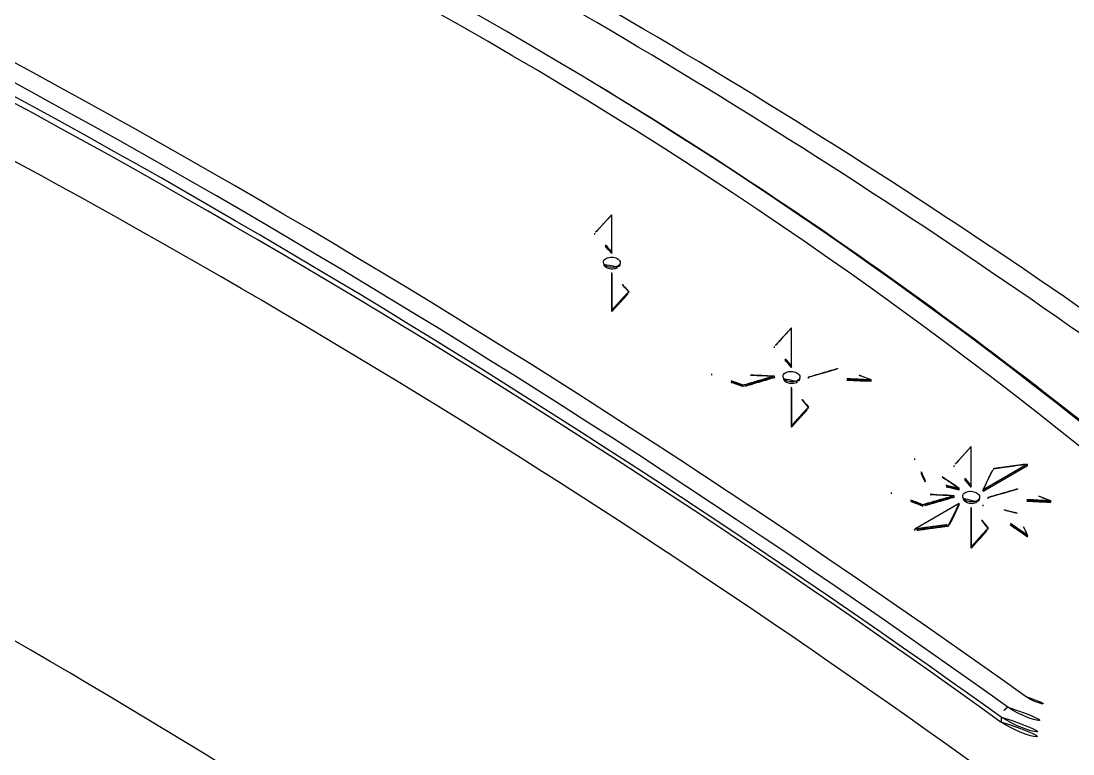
# Model space of a CAD drawing. Extents: x 16296660632 to 16296680496, y -37409619871 to -37409616057.
# Drawn here: x 16296679618.4 to 16296679680.5, y -37409616437 to -37409616393.8 of the extents above; entities that cross this region are included whole.
import ezdxf

# ---------------------------------------------------------------- set-up
doc = ezdxf.new("R2010")
doc.units = 0
doc.header["$LTSCALE"] = 10
doc.header["$MEASUREMENT"] = 0
for name, color, linetype in [('BACK_CASE_DADA_2', 7, 'CONTINUOUS'), ('BACK_LED_PCB_CAS', 7, 'CONTINUOUS'), ('BACK_TOP_COVER', 7, 'CONTINUOUS'), ('MIDDLE_CASE_DADA', 7, 'CONTINUOUS'), ('자바로고WINDOW', 7, 'CONTINUOUS')]:
    doc.layers.add(name, color=color, linetype=linetype)

msp = doc.modelspace()

# ---------------------------------------------------------------- linework, layer by layer
at = {"layer": 'BACK_CASE_DADA_2', "color": 7, "linetype": 'Continuous', "ltscale": 25.4}
for centre, radius, start, end in [((16296679441.85642, -37409616752.48392), 415.8589485660946, 51.49019509872002, 59.84906624688844), ((16296679450.66776, -37409616742.97656), 404.2609008153916, 51.40518333826257, 60.02033391403889)]:
    msp.add_arc(centre, radius, start, end, dxfattribs=at)
at = {"layer": 'BACK_LED_PCB_CAS', "color": 7, "linetype": 'Continuous', "ltscale": 25.4}
msp.add_line((16296679676.23793, -37409616434.83556), (16296679676.23793, -37409616435.13942), dxfattribs=at)
for centre, radius, start, end in [((16296679507.96894, -37409616635.20591), 278.1009097055482, 48.75181629226543, 71.2482885281815), ((16296679507.18433, -37409616635.32571), 277.5363254147194, 48.76662002022774, 71.23329009324789), ((16296679508.33134, -37409616635.38943), 278.0786370570008, 48.82336836508194, 58.96980344975735), ((16296679679.23701, -37409616431.25758), 2.834782922123068, 236.0079867379855, 296.0197198532207), ((16296679679.4129, -37409616430.13836), 4.963195695422011, 235.9407590587554, 295.9561835488815), ((16296679679.37425, -37409616430.02183), 5.745305570025328, 236.9142286524745, 296.0216746786963)]:
    msp.add_arc(centre, radius, start, end, dxfattribs=at)
for centre, major_axis, ratio, start_param, end_param in [((16296679630.9831, -37409616860.00449), (-279.5679774572109, 484.2259411262214), 0.5773502691896509, 5.379472028469974, 5.616102259096563), ((16296679629.92244, -37409616860.61687), (-279.5679774572169, 484.2259411244391), 0.5773502691896473, 5.379365634445278, 5.616208653117386), ((16296679629.56889, -37409616860.82099), (-279.3179774571979, 483.7929284253075), 0.5773502691896711, 5.379365634448485, 5.616208653120092), ((16296679676.59149, -37409616434.63143), (0.2907399558640603, 0.4067803806282979), 0.5050957166264575, 0.837994727213292, 2.40879105400815)]:
    msp.add_ellipse(centre, major_axis=major_axis, ratio=ratio, start_param=start_param, end_param=end_param, dxfattribs=at)
at = {"layer": 'BACK_TOP_COVER', "color": 7, "linetype": 'Continuous', "ltscale": 25.4}
for p, q in [((16296679653.25705, -37409616407.40015), (16296679653.25695, -37409616405.1914)), ((16296679652.257, -37409616406.35699), (16296679652.257, -37409616406.2753)), ((16296679653.25705, -37409616407.48186), (16296679653.25705, -37409616407.40015)), ((16296679653.25721, -37409616410.82243), (16296679653.25711, -37409616408.59825)), ((16296679653.25711, -37409616408.67996), (16296679653.25721, -37409616410.90416)), ((16296679654.25716, -37409616409.81494), (16296679654.25716, -37409616409.73322)), ((16296679653.25721, -37409616410.90416), (16296679653.25721, -37409616410.82243)), ((16296679663.86389, -37409616414.13322), (16296679663.86378, -37409616411.86697)), ((16296679662.86383, -37409616413.04587), (16296679662.86383, -37409616412.96407)), ((16296679659.16391, -37409616414.66239), (16296679659.16391, -37409616414.5806)), ((16296679663.86389, -37409616414.21504), (16296679663.86389, -37409616414.13322)), ((16296679661.01394, -37409616415.33902), (16296679661.01394, -37409616415.25721)), ((16296679662.86391, -37409616414.7924), (16296679662.86391, -37409616414.71059)), ((16296679664.86391, -37409616414.86687), (16296679664.86391, -37409616414.78505)), ((16296679668.56391, -37409616415.01239), (16296679668.56391, -37409616414.93053)), ((16296679663.86404, -37409616417.64417), (16296679663.86394, -37409616415.36242)), ((16296679663.86394, -37409616415.44424), (16296679663.86404, -37409616417.72602)), ((16296679664.86399, -37409616416.62357), (16296679664.86399, -37409616416.54173)), ((16296679663.86404, -37409616417.72602), (16296679663.86404, -37409616417.64417)), ((16296679674.47072, -37409616421.19684), (16296679674.47062, -37409616418.8728)), ((16296679671.14725, -37409616419.65479), (16296679671.14725, -37409616419.57286)), ((16296679673.47067, -37409616420.06513), (16296679673.47067, -37409616419.98318)), ((16296679677.79406, -37409616419.90786), (16296679675.17783, -37409616421.41843)), ((16296679675.17783, -37409616421.50042), (16296679677.79406, -37409616419.98985)), ((16296679677.79406, -37409616419.98985), (16296679677.79406, -37409616419.90786)), ((16296679671.74835, -37409616420.94633), (16296679671.74835, -37409616420.86438)), ((16296679673.76362, -37409616421.4264), (16296679673.76362, -37409616421.34442)), ((16296679674.47072, -37409616421.27882), (16296679674.47072, -37409616421.19684)), ((16296679675.17783, -37409616421.50042), (16296679675.17783, -37409616421.41843)), ((16296679669.77075, -37409616421.66838), (16296679669.77075, -37409616421.58643)), ((16296679673.47075, -37409616421.85619), (16296679673.47075, -37409616421.77421)), ((16296679675.47075, -37409616421.96191), (16296679675.47075, -37409616421.87991)), ((16296679679.17075, -37409616422.16531), (16296679679.17075, -37409616422.08328)), ((16296679673.76366, -37409616422.23495), (16296679671.14743, -37409616423.74552)), ((16296679671.62077, -37409616422.38952), (16296679671.62077, -37409616422.30754)), ((16296679673.76366, -37409616422.31694), (16296679673.76366, -37409616422.23495)), ((16296679674.47087, -37409616424.79691), (16296679674.47077, -37409616422.45728)), ((16296679674.47077, -37409616422.53928), (16296679674.47087, -37409616424.87895)), ((16296679675.17787, -37409616422.39245), (16296679675.17787, -37409616422.31044)), ((16296679671.14743, -37409616423.82751), (16296679671.14743, -37409616423.74552)), ((16296679673.16267, -37409616423.55599), (16296679673.16267, -37409616423.47398)), ((16296679675.47082, -37409616423.76319), (16296679675.47082, -37409616423.68117)), ((16296679677.79424, -37409616424.19524), (16296679677.79424, -37409616424.11318)), ((16296679674.47087, -37409616424.87895), (16296679674.47087, -37409616424.79691))]:
    msp.add_line(p, q, dxfattribs=at)
for centre, radius, start, end in [((16296679507.18433, -37409616635.32571), 277.5363254147183, 48.76662002022774, 71.23329009324789), ((16296679679.23701, -37409616431.25758), 2.834782922123023, 236.0079867379855, 296.0197198532207)]:
    msp.add_arc(centre, radius, start, end, dxfattribs=at)
for centre, major_axis, ratio, start_param, end_param in [((16296679630.9831, -37409616860.00449), (-279.5679774572128, 484.2259411262647), 0.5773502691896492, 5.379472028470019, 5.616102259096596), ((16296679643.18679, -37409616852.9681), (-179.9400122402317, 539.8106222152209), 0.3913858575302702, 5.541416241574347, 5.545021964076847), ((16296679643.1865, -37409616852.98161), (-179.90828439911, 539.7279771995974), 0.3913853197697989, 5.54142004109123, 5.545026354636883), ((16296679642.48469, -37409616853.38543), (-179.940384179618, 539.823151303489), 0.3913854933175871, 5.535288322529368, 5.538894827047605), ((16296679646.35211, -37409616851.08522), (-179.9062325948596, 539.6557901322036), 0.3913870206296461, 5.514504691529391, 5.518115941540136), ((16296679646.3504, -37409616851.12916), (-179.9396098580315, 539.7976425893387), 0.3913862947490985, 5.514550260018643, 5.518160680521438), ((16296679612.94913, -37409616870.43157), (790.914714348081, 0.02015981132399249), 0.577344668501388, 1.507629450502889, 1.512316244963527), ((16296679632.46869, -37409616859.0945), (-442.0981984250121, 370.0260216120174), 0.7051705119754205, 5.175209847988931, 5.178822116136574), ((16296679629.16682, -37409616861.04294), (-442.1039413723601, 370.0727390402186), 0.7051916046427097, 5.183568968807966, 5.187179124092687), ((16296679629.16527, -37409616861.06531), (-442.0277136863742, 370.030368733964), 0.7052019490368087, 5.183588168038092, 5.187198880828566), ((16296679612.95134, -37409616870.41112), (790.7554689468687, 0.01824490509445509), 0.5773318108109916, 1.500396499389723, 1.50508642560748), ((16296679612.951, -37409616870.41402), (790.8994298815044, 0.01854440782175112), 0.5773336368231204, 1.500408681777136, 1.50509775049985), ((16296679645.64978, -37409616851.50824), (-179.9389328567916, 539.7707201113968), 0.391386570514856, 5.508383825227889, 5.511995785402818), ((16296679656.10434, -37409616845.48694), (-117.7936203269071, 575.5504666182135), 0.2402956086808888, 5.491477957764806, 5.49479860475742), ((16296679656.10486, -37409616845.4728), (-117.8142001620705, 575.6385901473625), 0.2402955653894522, 5.491484062763454, 5.494804166938497), ((16296679638.40716, -37409616855.72012), (-279.629387278193, 484.3080540583167), 0.5773662590495238, 5.408248516858419, 5.414889344311658), ((16296679649.51616, -37409616849.26054), (-179.9386918450336, 539.7538128360679), 0.3913858922852557, 5.487614534278312, 5.491232418548771), ((16296679649.51329, -37409616849.31079), (-179.9076262153994, 539.709348680312), 0.3913862800556444, 5.487638386418907, 5.49125671072732), ((16296679619.29432, -37409616866.76631), (-589.8568610696615, 215.4238600507163), 0.7051945483543266, 4.87491310527827, 4.878234499299048), ((16296679619.29484, -37409616866.76196), (-589.9598733570862, 215.4599968336069), 0.7051912881232638, 4.874926791329352, 4.87824760305014), ((16296679626.00226, -37409616862.88362), (-442.0267246515114, 370.0216670437808), 0.7051983418380418, 5.156672397269933, 5.160290324953904), ((16296679625.99953, -37409616862.91051), (-442.1094482567103, 370.1159574007953), 0.7052118479837852, 5.156723758370712, 5.160340923839849), ((16296679602.34551, -37409616876.52866), (790.8912797750862, 0.01728329203909044), 0.5773278310308643, 1.480731568906693, 1.485427889925267), ((16296679602.34375, -37409616876.54015), (790.901347662009, 0.01880259133034476), 0.5773350103142139, 1.473490656544483, 1.478190031822729), ((16296679602.3477, -37409616876.51625), (790.738952151886, 0.01539899531080289), 0.5773201096620961, 1.473478105475307, 1.47817845238719), ((16296679629.30545, -37409616860.93488), (-442.0995698875407, 370.0415983845154), 0.7051755186143882, 5.148312596996387, 5.151932812012246), ((16296679618.52925, -37409616867.21148), (-589.9646002442324, 215.4642659667256), 0.7051974879542217, 4.868016622753666, 4.871339506978645), ((16296679648.81524, -37409616849.6554), (-179.938525650657, 539.7430802192906), 0.3913854968748922, 5.48144691423755, 5.485066884047844), ((16296679638.40739, -37409616855.71726), (-279.6294470097537, 484.3050268924338), 0.5773659211443888, 5.398006929492244, 5.404654006448648), ((16296679638.40755, -37409616855.71552), (-279.5794835738493, 484.2165693729487), 0.5773656959515516, 5.397987035564321, 5.404635325921216), ((16296679659.69449, -37409616843.47755), (-117.8168606238653, 575.7216003663599), 0.2402961723812951, 5.477977590101882, 5.481301507498778)]:
    msp.add_ellipse(centre, major_axis=major_axis, ratio=ratio, start_param=start_param, end_param=end_param, dxfattribs=at)
for points in [[(16296679653.25695, -37409616405.1914), (16296679652.75697, -37409616405.73322), (16296679652.257, -37409616406.2753)], [(16296679653.25721, -37409616410.90416), (16296679653.75717, -37409616410.35944), (16296679654.25716, -37409616409.81494)], [(16296679654.25716, -37409616409.73322), (16296679653.75717, -37409616410.27771), (16296679653.25721, -37409616410.82243)], [(16296679663.86378, -37409616411.86697), (16296679663.36379, -37409616412.41541), (16296679662.86383, -37409616412.96407)], [(16296679664.86391, -37409616414.78505), (16296679665.78893, -37409616414.51249), (16296679666.71389, -37409616414.24021)], [(16296679661.01394, -37409616415.25721), (16296679661.93896, -37409616414.98376), (16296679662.86391, -37409616414.71059)], [(16296679662.86391, -37409616414.7924), (16296679661.93896, -37409616415.06557), (16296679661.01394, -37409616415.33902)], [(16296679664.86399, -37409616416.54173), (16296679664.364, -37409616417.09283), (16296679663.86404, -37409616417.64417)], [(16296679663.86404, -37409616417.72602), (16296679664.364, -37409616417.17468), (16296679664.86399, -37409616416.62357)], [(16296679674.47062, -37409616418.8728), (16296679673.97062, -37409616419.42788), (16296679673.47067, -37409616419.98318)], [(16296679675.17783, -37409616421.41843), (16296679675.4783, -37409616420.79933), (16296679675.77882, -37409616420.18088)], [(16296679675.77882, -37409616420.18088), (16296679676.78652, -37409616420.04399), (16296679677.79406, -37409616419.90786)], [(16296679675.47075, -37409616421.87991), (16296679676.39578, -37409616421.614), (16296679677.32072, -37409616421.34837)], [(16296679671.62077, -37409616422.30754), (16296679672.5458, -37409616422.04073), (16296679673.47075, -37409616421.77421)], [(16296679673.47075, -37409616421.85619), (16296679672.5458, -37409616422.1227), (16296679671.62077, -37409616422.38952)], [(16296679673.16267, -37409616423.47398), (16296679673.46314, -37409616422.85415), (16296679673.76366, -37409616422.23495)], [(16296679673.76366, -37409616422.31694), (16296679673.46314, -37409616422.93615), (16296679673.16267, -37409616423.55599)], [(16296679671.14743, -37409616423.74552), (16296679672.15514, -37409616423.60938), (16296679673.16267, -37409616423.47398)], [(16296679673.16267, -37409616423.55599), (16296679672.15514, -37409616423.69137), (16296679671.14743, -37409616423.82751)], [(16296679674.47087, -37409616424.87895), (16296679674.97082, -37409616424.32097), (16296679675.47082, -37409616423.76319)], [(16296679675.47082, -37409616423.68117), (16296679674.97082, -37409616424.23894), (16296679674.47087, -37409616424.79691)]]:
    msp.add_open_spline(points, degree=2, dxfattribs=at)
for points, knots in [([(16296679653.61063, -37409616408.21848), (16296679653.65018, -37409616408.19565), (16296679653.68345, -37409616408.16826), (16296679653.70769, -37409616408.13858), (16296679653.73193, -37409616408.10889), (16296679653.7478, -37409616408.07611), (16296679653.754, -37409616408.04294), (16296679653.7602, -37409616408.00975), (16296679653.75689, -37409616407.97527), (16296679653.74436, -37409616407.94233), (16296679653.73182, -37409616407.90936), (16296679653.70969, -37409616407.87705), (16296679653.67981, -37409616407.84806), (16296679653.64991, -37409616407.81905), (16296679653.61142, -37409616407.79256), (16296679653.56754, -37409616407.77078), (16296679653.52364, -37409616407.74901), (16296679653.47313, -37409616407.73135), (16296679653.42018, -37409616407.71927), (16296679653.36725, -37409616407.7072), (16296679653.31042, -37409616407.70037), (16296679653.25441, -37409616407.69935), (16296679653.19843, -37409616407.69833), (16296679653.14172, -37409616407.7031), (16296679653.08899, -37409616407.71325), (16296679653.03629, -37409616407.72339), (16296679652.9861, -37409616407.73919), (16296679652.9426, -37409616407.75933), (16296679652.89911, -37409616407.77947), (16296679652.8611, -37409616407.8045), (16296679652.8317, -37409616407.83236), (16296679652.80231, -37409616407.86021), (16296679652.78073, -37409616407.89166), (16296679652.76873, -37409616407.9241), (16296679652.75673, -37409616407.95654), (16296679652.75398, -37409616407.99088), (16296679652.76073, -37409616408.02425), (16296679652.76747, -37409616408.05765), (16296679652.7839, -37409616408.09102), (16296679652.80864, -37409616408.1216), (16296679652.8334, -37409616408.15219), (16296679652.86716, -37409616408.18085), (16296679652.90714, -37409616408.20518), (16296679652.94713, -37409616408.22952), (16296679652.99445, -37409616408.25022), (16296679653.04517, -37409616408.26556), (16296679653.0959, -37409616408.28088), (16296679653.15143, -37409616408.29128), (16296679653.20716, -37409616408.29585), (16296679653.26287, -37409616408.30043), (16296679653.32032, -37409616408.29933), (16296679653.37475, -37409616408.29263), (16296679653.42915, -37409616408.28594), (16296679653.48202, -37409616408.27348), (16296679653.529, -37409616408.25627), (16296679653.55837, -37409616408.24551), (16296679653.58588, -37409616408.23277), (16296679653.61063, -37409616408.21848)], [0, 0, 0, 0, 0.05365580150342151, 0.05365580150342151, 0.05365580150342151, 0.1073104726389786, 0.1073104726389786, 0.1073104726389786, 0.1609830920785373, 0.1609830920785373, 0.1609830920785373, 0.2146936815218789, 0.2146936815218789, 0.2146936815218789, 0.2684388404454356, 0.2684388404454356, 0.2684388404454356, 0.3221999015512704, 0.3221999015512704, 0.3221999015512704, 0.3759518661705074, 0.3759518661705074, 0.3759518661705074, 0.4296745297230405, 0.4296745297230405, 0.4296745297230405, 0.4833607556296314, 0.4833607556296314, 0.4833607556296314, 0.537018803606003, 0.537018803606003, 0.537018803606003, 0.5906684382056345, 0.5906684382056345, 0.5906684382056345, 0.644332785669026, 0.644332785669026, 0.644332785669026, 0.698029032515552, 0.698029032515552, 0.698029032515552, 0.7517612601958639, 0.7517612601958639, 0.7517612601958639, 0.8055181954032259, 0.8055181954032259, 0.8055181954032259, 0.8592772836587905, 0.8592772836587905, 0.8592772836587905, 0.9130141317856489, 0.9130141317856489, 0.9130141317856489, 0.9667136175543976, 0.9667136175543976, 0.9667136175543976, 1, 1, 1, 1]), ([(16296679653.61063, -37409616408.30019), (16296679653.57108, -37409616408.32303), (16296679653.52416, -37409616408.34193), (16296679653.47376, -37409616408.35535), (16296679653.42336, -37409616408.36876), (16296679653.36809, -37409616408.37704), (16296679653.31252, -37409616408.37954), (16296679653.25693, -37409616408.38203), (16296679653.19951, -37409616408.37878), (16296679653.14501, -37409616408.37006), (16296679653.09048, -37409616408.36135), (16296679653.03736, -37409616408.34693), (16296679652.99006, -37409616408.328), (16296679652.94272, -37409616408.30904), (16296679652.8999, -37409616408.28506), (16296679652.86514, -37409616408.25802), (16296679652.83037, -37409616408.23097), (16296679652.8027, -37409616408.20013), (16296679652.78443, -37409616408.16803), (16296679652.76645, -37409616408.13644), (16296679652.75708, -37409616408.10277), (16296679652.75708, -37409616408.06974)], [0, 0, 0, 0, 0.05365578410113028, 0.05365578410113028, 0.05365578410113028, 0.1073104374304014, 0.1073104374304014, 0.1073104374304014, 0.1609830454762804, 0.1609830454762804, 0.1609830454762804, 0.214693637106086, 0.214693637106086, 0.214693637106086, 0.2684388105958619, 0.2684388105958619, 0.2684388105958619, 0.322199891978652, 0.322199891978652, 0.322199891978652, 0.3751205115123886, 0.3751205115123886, 0.3751205115123886, 0.3751205115123886]), ([(16296679653.75704, -37409616408.09124), (16296679653.75704, -37409616408.11507), (16296679653.75234, -37409616408.13889), (16296679653.74303, -37409616408.16171), (16296679653.72986, -37409616408.19403), (16296679653.70712, -37409616408.22523), (16296679653.67668, -37409616408.25272), (16296679653.65764, -37409616408.26991), (16296679653.63538, -37409616408.2859), (16296679653.61063, -37409616408.30019)], [0.8750889533651498, 0.8750889533651498, 0.8750889533651498, 0.8750889533651498, 0.9130141456780209, 0.9130141456780209, 0.9130141456780209, 0.9667136296805566, 0.9667136296805566, 0.9667136296805566, 1, 1, 1, 1]), ([(16296679664.21747, -37409616414.9781), (16296679664.25698, -37409616414.95528), (16296679664.29022, -37409616414.92771), (16296679664.31444, -37409616414.89767), (16296679664.33867, -37409616414.86762), (16296679664.35455, -37409616414.83428), (16296679664.36078, -37409616414.8004), (16296679664.36703, -37409616414.76648), (16296679664.36378, -37409616414.73109), (16296679664.35133, -37409616414.69716), (16296679664.33886, -37409616414.66315), (16296679664.3168, -37409616414.62966), (16296679664.287, -37409616414.59946), (16296679664.25714, -37409616414.5692), (16296679664.21868, -37409616414.5414), (16296679664.1748, -37409616414.51836), (16296679664.13088, -37409616414.4953), (16296679664.08031, -37409616414.47637), (16296679664.0273, -37409616414.46315), (16296679663.9743, -37409616414.44993), (16296679663.91739, -37409616414.44205), (16296679663.86128, -37409616414.44016), (16296679663.80526, -37409616414.43827), (16296679663.7485, -37409616414.44231), (16296679663.69571, -37409616414.45195), (16296679663.64303, -37409616414.46157), (16296679663.59285, -37409616414.47704), (16296679663.54935, -37409616414.49706), (16296679663.50592, -37409616414.51705), (16296679663.46794, -37409616414.54214), (16296679663.43857, -37409616414.57024), (16296679663.40922, -37409616414.59834), (16296679663.38764, -37409616414.63023), (16296679663.37563, -37409616414.66326), (16296679663.36361, -37409616414.69633), (16296679663.36082, -37409616414.73145), (16296679663.36749, -37409616414.76575), (16296679663.37417, -37409616414.8001), (16296679663.39052, -37409616414.83456), (16296679663.41518, -37409616414.8663), (16296679663.43988, -37409616414.8981), (16296679663.4736, -37409616414.92804), (16296679663.51355, -37409616414.95364), (16296679663.55354, -37409616414.97927), (16296679663.60089, -37409616415.00127), (16296679663.65166, -37409616415.01781), (16296679663.70244, -37409616415.03434), (16296679663.75805, -37409616415.04587), (16296679663.81388, -37409616415.05142), (16296679663.86964, -37409616415.05696), (16296679663.92717, -37409616415.05669), (16296679663.98167, -37409616415.05063), (16296679664.03607, -37409616415.04457), (16296679664.08896, -37409616415.03256), (16296679664.13594, -37409616415.01559), (16296679664.16527, -37409616415.005), (16296679664.19275, -37409616414.99237), (16296679664.21747, -37409616414.9781)], [0, 0, 0, 0, 0.05356289549871388, 0.05356289549871388, 0.05356289549871388, 0.1071225591033553, 0.1071225591033553, 0.1071225591033553, 0.160733528818134, 0.160733528818134, 0.160733528818134, 0.2144540807442072, 0.2144540807442072, 0.2144540807442072, 0.2682761359206324, 0.2682761359206324, 0.2682761359206324, 0.3221469094749021, 0.3221469094749021, 0.3221469094749021, 0.3759930973441544, 0.3759930973441544, 0.3759930973441544, 0.4297534774613174, 0.4297534774613174, 0.4297534774613174, 0.4834050420524071, 0.4834050420524071, 0.4834050420524071, 0.536971662009269, 0.536971662009269, 0.536971662009269, 0.5905128516389601, 0.5905128516389601, 0.5905128516389601, 0.6440984777631437, 0.6440984777631437, 0.6440984777631437, 0.6977798232271696, 0.6977798232271696, 0.6977798232271696, 0.7515679647151756, 0.7515679647151756, 0.7515679647151756, 0.8054279847695042, 0.8054279847695042, 0.8054279847695042, 0.8592924853928315, 0.8592924853928315, 0.8592924853928315, 0.9130903699658505, 0.9130903699658505, 0.9130903699658505, 0.9667790401828125, 0.9667790401828125, 0.9667790401828125, 1, 1, 1, 1]), ([(16296679664.21747, -37409616415.05992), (16296679664.17796, -37409616415.08273), (16296679664.13109, -37409616415.10141), (16296679664.08076, -37409616415.11441), (16296679664.03043, -37409616415.12741), (16296679663.97524, -37409616415.13509), (16296679663.91977, -37409616415.13684), (16296679663.86423, -37409616415.13859), (16296679663.80689, -37409616415.13444), (16296679663.75245, -37409616415.12474), (16296679663.69791, -37409616415.11503), (16296679663.64478, -37409616415.09947), (16296679663.59746, -37409616415.07938), (16296679663.55005, -37409616415.05926), (16296679663.50715, -37409616415.03402), (16296679663.47231, -37409616415.00576), (16296679663.43744, -37409616414.97747), (16296679663.40969, -37409616414.94537), (16296679663.39136, -37409616414.91212), (16296679663.37332, -37409616414.87939), (16296679663.36391, -37409616414.84465), (16296679663.36391, -37409616414.8107)], [0, 0, 0, 0, 0.05356284483241853, 0.05356284483241853, 0.05356284483241853, 0.107122456617686, 0.107122456617686, 0.107122456617686, 0.1607333927998569, 0.1607333927998569, 0.1607333927998569, 0.2144539503682382, 0.2144539503682382, 0.2144539503682382, 0.2682760476070202, 0.2682760476070202, 0.2682760476070202, 0.3221468808428093, 0.3221468808428093, 0.3221468808428093, 0.3751742611421629, 0.3751742611421629, 0.3751742611421629, 0.3751742611421629]), ([(16296679664.36388, -37409616414.84773), (16296679664.36388, -37409616414.87219), (16296679664.35917, -37409616414.89658), (16296679664.34985, -37409616414.91988), (16296679664.33667, -37409616414.95284), (16296679664.3139, -37409616414.98451), (16296679664.28344, -37409616415.01227), (16296679664.26442, -37409616415.02959), (16296679664.24219, -37409616415.04565), (16296679664.21747, -37409616415.05992)], [0.87513894039394, 0.87513894039394, 0.87513894039394, 0.87513894039394, 0.9130904115288605, 0.9130904115288605, 0.9130904115288605, 0.9667790761454108, 0.9667790761454108, 0.9667790761454108, 1, 1, 1, 1]), ([(16296679674.8243, -37409616422.06839), (16296679674.86374, -37409616422.04561), (16296679674.89695, -37409616422.01788), (16296679674.92116, -37409616421.98749), (16296679674.94536, -37409616421.9571), (16296679674.96125, -37409616421.92323), (16296679674.96754, -37409616421.88867), (16296679674.97385, -37409616421.85404), (16296679674.97069, -37409616421.81778), (16296679674.95837, -37409616421.78286), (16296679674.946, -37409616421.7478), (16296679674.92406, -37409616421.71314), (16296679674.89437, -37409616421.68172), (16296679674.86458, -37409616421.65018), (16296679674.82615, -37409616421.62103), (16296679674.78228, -37409616421.59669), (16296679674.73833, -37409616421.57231), (16296679674.68769, -37409616421.55207), (16296679674.63456, -37409616421.53767), (16296679674.58148, -37409616421.52328), (16296679674.52443, -37409616421.51431), (16296679674.46818, -37409616421.51154), (16296679674.4121, -37409616421.50878), (16296679674.35525, -37409616421.51209), (16296679674.30237, -37409616421.52123), (16296679674.24972, -37409616421.53033), (16296679674.19955, -37409616421.54546), (16296679674.15606, -37409616421.56536), (16296679674.11271, -37409616421.58521), (16296679674.07479, -37409616421.61034), (16296679674.04546, -37409616421.63868), (16296679674.01616, -37409616421.66699), (16296679673.99461, -37409616421.69928), (16296679673.98257, -37409616421.73289), (16296679673.97051, -37409616421.76655), (16296679673.96767, -37409616421.80244), (16296679673.97423, -37409616421.83762), (16296679673.98081, -37409616421.87293), (16296679673.99704, -37409616421.90849), (16296679674.02157, -37409616421.94138), (16296679674.04619, -37409616421.9744), (16296679674.07984, -37409616422.00565), (16296679674.11973, -37409616422.03254), (16296679674.15973, -37409616422.05951), (16296679674.20712, -37409616422.08285), (16296679674.25797, -37409616422.10062), (16296679674.30883, -37409616422.11839), (16296679674.36456, -37409616422.13109), (16296679674.42055, -37409616422.13763), (16296679674.47639, -37409616422.14416), (16296679674.53402, -37409616422.14473), (16296679674.58864, -37409616422.13928), (16296679674.64304, -37409616422.13387), (16296679674.69595, -37409616422.12231), (16296679674.74295, -37409616422.10558), (16296679674.77221, -37409616422.09516), (16296679674.79963, -37409616422.08263), (16296679674.8243, -37409616422.06839)], [0, 0, 0, 0, 0.05342137423104298, 0.05342137423104298, 0.05342137423104298, 0.1068363482470468, 0.1068363482470468, 0.1068363482470468, 0.160352841470397, 0.160352841470397, 0.160352841470397, 0.2140874978823548, 0.2140874978823548, 0.2140874978823548, 0.2680262143872273, 0.2680262143872273, 0.2680262143872273, 0.3220651283400679, 0.3220651283400679, 0.3220651283400679, 0.3760568283778168, 0.3760568283778168, 0.3760568283778168, 0.429876148300684, 0.429876148300684, 0.429876148300684, 0.4834750035216232, 0.4834750035216232, 0.4834750035216232, 0.5369013651237263, 0.5369013651237263, 0.5369013651237263, 0.590276153519593, 0.590276153519593, 0.590276153519593, 0.6437410073000175, 0.6437410073000175, 0.6437410073000175, 0.697399388255838, 0.697399388255838, 0.697399388255838, 0.7512731845823234, 0.7512731845823234, 0.7512731845823234, 0.8052913615822962, 0.8052913615822962, 0.8052913615822962, 0.8593175885537198, 0.8593175885537198, 0.8593175885537198, 0.9132089018635351, 0.9132089018635351, 0.9132089018635351, 0.9668808408837112, 0.9668808408837112, 0.9668808408837112, 1, 1, 1, 1]), ([(16296679674.8243, -37409616422.15038), (16296679674.78485, -37409616422.17316), (16296679674.73807, -37409616422.1916), (16296679674.68784, -37409616422.20419), (16296679674.63762, -37409616422.21678), (16296679674.58256, -37409616422.22386), (16296679674.52723, -37409616422.22488), (16296679674.47179, -37409616422.2259), (16296679674.41455, -37409616422.22086), (16296679674.36021, -37409616422.21021), (16296679674.30565, -37409616422.19951), (16296679674.25251, -37409616422.18285), (16296679674.20516, -37409616422.16163), (16296679674.15763, -37409616422.14033), (16296679674.11461, -37409616422.11384), (16296679674.07966, -37409616422.08434), (16296679674.04465, -37409616422.05479), (16296679674.01677, -37409616422.02142), (16296679673.99834, -37409616421.98698), (16296679673.98021, -37409616421.95308), (16296679673.97075, -37409616421.91721), (16296679673.97075, -37409616421.88229)], [0, 0, 0, 0, 0.0534212728392089, 0.0534212728392089, 0.0534212728392089, 0.1068361431859439, 0.1068361431859439, 0.1068361431859439, 0.1603525687902854, 0.1603525687902854, 0.1603525687902854, 0.2140872355191329, 0.2140872355191329, 0.2140872355191329, 0.2680260357704075, 0.2680260357704075, 0.2680260357704075, 0.322065070087578, 0.322065070087578, 0.322065070087578, 0.3752565118752678, 0.3752565118752678, 0.3752565118752678, 0.3752565118752678]), ([(16296679674.97071, -37409616421.93494), (16296679674.97071, -37409616421.96005), (16296679674.96599, -37409616421.98503), (16296679674.95665, -37409616422.00881), (16296679674.94345, -37409616422.04242), (16296679674.92066, -37409616422.07458), (16296679674.89015, -37409616422.10259), (16296679674.87116, -37409616422.12003), (16296679674.84897, -37409616422.13614), (16296679674.8243, -37409616422.15038)], [0.8752157850011898, 0.8752157850011898, 0.8752157850011898, 0.8752157850011898, 0.9132089872087289, 0.9132089872087289, 0.9132089872087289, 0.9668809147536799, 0.9668809147536799, 0.9668809147536799, 1, 1, 1, 1])]:
    msp.add_open_spline(points, degree=3, knots=knots, dxfattribs=at)
at = {"layer": 'MIDDLE_CASE_DADA', "color": 7, "linetype": 'Continuous', "ltscale": 25.4}
for centre, radius, start, end in [((16296679368.80579, -37409616861.47631), 522.6712576439155, 50.33300830305933, 69.65310683628034), ((16296679362.6661, -37409616870.32114), 536.3780619419038, 54.23384201910269, 65.76613572785969), ((16296679364.67429, -37409616868.53489), 506.1525702199257, 50.33222453732948, 69.65392655297114), ((16296679679.30428, -37409616430.37862), 5.66758068119767, 236.3918294294949, 298.0051942151886)]:
    msp.add_arc(centre, radius, start, end, dxfattribs=at)
at = {"layer": '자바로고WINDOW', "color": 7, "linetype": 'Continuous', "ltscale": 25.4}
for p, q in [((16296679653.25705, -37409616407.40015), (16296679653.25695, -37409616405.1914)), ((16296679652.257, -37409616406.35699), (16296679652.257, -37409616406.2753)), ((16296679653.25705, -37409616407.48186), (16296679653.25705, -37409616407.40015)), ((16296679653.25721, -37409616410.82243), (16296679653.25711, -37409616408.59825)), ((16296679653.25711, -37409616408.67996), (16296679653.25721, -37409616410.90416)), ((16296679654.25716, -37409616409.81494), (16296679654.25716, -37409616409.73322)), ((16296679653.25721, -37409616410.90416), (16296679653.25721, -37409616410.82243)), ((16296679663.86389, -37409616414.13322), (16296679663.86378, -37409616411.86697)), ((16296679662.86383, -37409616413.04587), (16296679662.86383, -37409616412.96407)), ((16296679659.16391, -37409616414.66239), (16296679659.16391, -37409616414.5806)), ((16296679663.86389, -37409616414.21504), (16296679663.86389, -37409616414.13322)), ((16296679661.01394, -37409616415.33902), (16296679661.01394, -37409616415.25721)), ((16296679662.86391, -37409616414.7924), (16296679662.86391, -37409616414.71059)), ((16296679664.86391, -37409616414.86687), (16296679664.86391, -37409616414.78505)), ((16296679668.56391, -37409616415.01239), (16296679668.56391, -37409616414.93053)), ((16296679663.86404, -37409616417.64417), (16296679663.86394, -37409616415.36242)), ((16296679663.86394, -37409616415.44424), (16296679663.86404, -37409616417.72602)), ((16296679664.86399, -37409616416.62357), (16296679664.86399, -37409616416.54173)), ((16296679663.86404, -37409616417.72602), (16296679663.86404, -37409616417.64417)), ((16296679674.47072, -37409616421.19684), (16296679674.47062, -37409616418.8728)), ((16296679671.14725, -37409616419.65479), (16296679671.14725, -37409616419.57286)), ((16296679673.47067, -37409616420.06513), (16296679673.47067, -37409616419.98318)), ((16296679677.79406, -37409616419.90786), (16296679675.17783, -37409616421.41843)), ((16296679675.17783, -37409616421.50042), (16296679677.79406, -37409616419.98985)), ((16296679677.79406, -37409616419.98985), (16296679677.79406, -37409616419.90786)), ((16296679671.74835, -37409616420.94633), (16296679671.74835, -37409616420.86438)), ((16296679673.76362, -37409616421.4264), (16296679673.76362, -37409616421.34442)), ((16296679674.47072, -37409616421.27882), (16296679674.47072, -37409616421.19684)), ((16296679675.17783, -37409616421.50042), (16296679675.17783, -37409616421.41843)), ((16296679669.77075, -37409616421.66838), (16296679669.77075, -37409616421.58643)), ((16296679673.47075, -37409616421.85619), (16296679673.47075, -37409616421.77421)), ((16296679675.47075, -37409616421.96191), (16296679675.47075, -37409616421.87991)), ((16296679679.17075, -37409616422.16531), (16296679679.17075, -37409616422.08328)), ((16296679673.76366, -37409616422.23495), (16296679671.14743, -37409616423.74552)), ((16296679671.62077, -37409616422.38952), (16296679671.62077, -37409616422.30754)), ((16296679673.76366, -37409616422.31694), (16296679673.76366, -37409616422.23495)), ((16296679674.47087, -37409616424.79691), (16296679674.47077, -37409616422.45728)), ((16296679674.47077, -37409616422.53928), (16296679674.47087, -37409616424.87895)), ((16296679675.17787, -37409616422.39245), (16296679675.17787, -37409616422.31044)), ((16296679671.14743, -37409616423.82751), (16296679671.14743, -37409616423.74552)), ((16296679673.16267, -37409616423.55599), (16296679673.16267, -37409616423.47398)), ((16296679675.47082, -37409616423.76319), (16296679675.47082, -37409616423.68117)), ((16296679677.79424, -37409616424.19524), (16296679677.79424, -37409616424.11318)), ((16296679674.47087, -37409616424.87895), (16296679674.47087, -37409616424.79691))]:
    msp.add_line(p, q, dxfattribs=at)
for centre, radius, start, end in [((16296679507.18433, -37409616635.32571), 277.5363254149545, 48.76662002022774, 71.23329009324789), ((16296679679.23701, -37409616431.25758), 2.834782922124495, 236.0079867379855, 296.0197198532207)]:
    msp.add_arc(centre, radius, start, end, dxfattribs=at)
for centre, major_axis, ratio, start_param, end_param in [((16296679630.9831, -37409616860.00449), (-279.5679774572114, 484.2259411262507), 0.5773502691896512, 5.37947202847001, 5.616102259096591), ((16296679643.18794, -37409616852.91424), (-179.9060483522569, 539.6587371965392), 0.3913880005983376, 5.541368694468953, 5.544975280379886), ((16296679643.18679, -37409616852.96817), (-179.9400145430008, 539.8106933120027), 0.3913858547827944, 5.54141629428336, 5.545022016506106), ((16296679642.4847, -37409616853.385), (-179.9403706337737, 539.8227130486041), 0.3913855080665894, 5.535287996123039, 5.538894502370741), ((16296679646.35211, -37409616851.08522), (-179.9062325971139, 539.6557901235533), 0.3913870206257204, 5.514504691506628, 5.518115941517427), ((16296679646.34921, -37409616851.15984), (-179.940448720356, 539.8292908035811), 0.3913857850705892, 5.514574174446385, 5.518184468393489), ((16296679612.94911, -37409616870.43179), (790.914899832864, 0.02017901810433812), 0.5773448023965557, 1.507629422867973, 1.512316216233369), ((16296679632.46878, -37409616859.09329), (-442.0980419963343, 370.0247404731498), 0.7051699376886631, 5.175208221396796, 5.178820494460172), ((16296679629.16683, -37409616861.04282), (-442.1039261242819, 370.0726106490538), 0.7051915489115034, 5.183568805315713, 5.187178961088359), ((16296679629.1653, -37409616861.06483), (-442.0276531976162, 370.0298584970749), 0.7052017275441862, 5.183587518116049, 5.187198232845539), ((16296679612.95169, -37409616870.40817), (790.7528981580858, 0.01794463294153645), 0.577329959683644, 1.500396929926318, 1.505086871321426), ((16296679612.95108, -37409616870.41336), (790.8988514235673, 0.01847715399012144), 0.5773332203696101, 1.500408778513152, 1.505097850649955), ((16296679645.64968, -37409616851.51067), (-179.9389962954278, 539.7732288626281), 0.3913865434086051, 5.508385728750676, 5.511997678851636), ((16296679656.10383, -37409616845.50104), (-117.7941073223054, 575.565232479283), 0.240295645170999, 5.49148729030043, 5.494807882246882), ((16296679656.10472, -37409616845.47661), (-117.8143317894631, 575.6425812027564), 0.2402955753452063, 5.491486584707148, 5.494806674008064), ((16296679638.40716, -37409616855.72009), (-279.6293879100562, 484.3080214741472), 0.5773662555557166, 5.408248481969754, 5.414889309657229), ((16296679649.51638, -37409616849.25659), (-179.9386045184391, 539.7497248570146), 0.3913858621758821, 5.48761139276106, 5.491229293681875), ((16296679649.51093, -37409616849.35227), (-179.9085441762727, 539.7523303072677), 0.391386588801966, 5.487671422512979, 5.491289571755235), ((16296679619.28964, -37409616866.80534), (-589.8791101751233, 215.4452303274356), 0.7052237755783168, 4.874934209124564, 4.878255457723592), ((16296679619.29668, -37409616866.74664), (-589.9511334116926, 215.4516030283775), 0.7051798094941851, 4.874918503381402, 4.878239372208851), ((16296679626.00212, -37409616862.8849), (-442.1059553190212, 370.0891753766491), 0.705198987084717, 5.156690022766954, 5.160307293329262), ((16296679626.00187, -37409616862.88747), (-442.0272494759081, 370.0256901955701), 0.705200274102893, 5.156677466067045, 5.16029537795764), ((16296679602.34404, -37409616876.53834), (790.8997614843078, 0.01855589901454917), 0.5773338809541277, 1.480729736239179, 1.485426007277302), ((16296679602.34774, -37409616876.51596), (790.7386961081719, 0.01535729587936291), 0.5773199277667482, 1.473478165446828, 1.47817851386688), ((16296679602.3438, -37409616876.53985), (790.9010909445965, 0.01876073762045731), 0.5773348279502042, 1.473490716687674, 1.478190093477435), ((16296679629.30419, -37409616860.94617), (-442.1011494708234, 370.0533247873923), 0.7051813216044411, 5.148327312441243, 5.151947480948256), ((16296679618.52937, -37409616867.2105), (-589.9640411905557, 215.4637447398899), 0.7051967542924592, 4.868016117282871, 4.871339005143399), ((16296679648.81522, -37409616849.65557), (-179.9385293476738, 539.74326219785), 0.3913854992370909, 5.481447054578222, 5.485067023643877), ((16296679638.4074, -37409616855.7172), (-279.6294484952223, 484.3049551513201), 0.5773659124987097, 5.398006852512811, 5.404653929988762), ((16296679638.40757, -37409616855.71527), (-279.579488978079, 484.2163089133225), 0.577365664542659, 5.397986756002366, 5.404635048246293), ((16296679659.69457, -37409616843.47567), (-117.8167982489715, 575.7196233575894), 0.2402961528552956, 5.477976330710997, 5.481300255548796)]:
    msp.add_ellipse(centre, major_axis=major_axis, ratio=ratio, start_param=start_param, end_param=end_param, dxfattribs=at)
for points in [[(16296679653.25695, -37409616405.1914), (16296679652.75697, -37409616405.73322), (16296679652.257, -37409616406.2753)], [(16296679653.25721, -37409616410.90416), (16296679653.75717, -37409616410.35944), (16296679654.25716, -37409616409.81494)], [(16296679654.25716, -37409616409.73322), (16296679653.75717, -37409616410.27771), (16296679653.25721, -37409616410.82243)], [(16296679663.86378, -37409616411.86697), (16296679663.36379, -37409616412.41541), (16296679662.86383, -37409616412.96407)], [(16296679664.86391, -37409616414.78505), (16296679665.78893, -37409616414.51249), (16296679666.71389, -37409616414.24021)], [(16296679661.01394, -37409616415.25721), (16296679661.93896, -37409616414.98376), (16296679662.86391, -37409616414.71059)], [(16296679662.86391, -37409616414.7924), (16296679661.93896, -37409616415.06557), (16296679661.01394, -37409616415.33902)], [(16296679664.86399, -37409616416.54173), (16296679664.364, -37409616417.09283), (16296679663.86404, -37409616417.64417)], [(16296679663.86404, -37409616417.72602), (16296679664.364, -37409616417.17468), (16296679664.86399, -37409616416.62357)], [(16296679674.47062, -37409616418.8728), (16296679673.97062, -37409616419.42788), (16296679673.47067, -37409616419.98318)], [(16296679675.17783, -37409616421.41843), (16296679675.4783, -37409616420.79933), (16296679675.77882, -37409616420.18088)], [(16296679675.77882, -37409616420.18088), (16296679676.78652, -37409616420.04399), (16296679677.79406, -37409616419.90786)], [(16296679675.47075, -37409616421.87991), (16296679676.39578, -37409616421.614), (16296679677.32072, -37409616421.34837)], [(16296679671.62077, -37409616422.30754), (16296679672.5458, -37409616422.04073), (16296679673.47075, -37409616421.77421)], [(16296679673.47075, -37409616421.85619), (16296679672.5458, -37409616422.1227), (16296679671.62077, -37409616422.38952)], [(16296679673.16267, -37409616423.47398), (16296679673.46314, -37409616422.85415), (16296679673.76366, -37409616422.23495)], [(16296679673.76366, -37409616422.31694), (16296679673.46314, -37409616422.93615), (16296679673.16267, -37409616423.55599)], [(16296679671.14743, -37409616423.74552), (16296679672.15514, -37409616423.60938), (16296679673.16267, -37409616423.47398)], [(16296679673.16267, -37409616423.55599), (16296679672.15514, -37409616423.69137), (16296679671.14743, -37409616423.82751)], [(16296679674.47087, -37409616424.87895), (16296679674.97082, -37409616424.32097), (16296679675.47082, -37409616423.76319)], [(16296679675.47082, -37409616423.68117), (16296679674.97082, -37409616424.23894), (16296679674.47087, -37409616424.79691)]]:
    msp.add_open_spline(points, degree=2, dxfattribs=at)
for points, knots in [([(16296679653.61063, -37409616408.21848), (16296679653.65018, -37409616408.19565), (16296679653.68345, -37409616408.16826), (16296679653.70769, -37409616408.13858), (16296679653.73193, -37409616408.10889), (16296679653.7478, -37409616408.07611), (16296679653.754, -37409616408.04294), (16296679653.7602, -37409616408.00975), (16296679653.75689, -37409616407.97527), (16296679653.74436, -37409616407.94233), (16296679653.73182, -37409616407.90936), (16296679653.70969, -37409616407.87705), (16296679653.67981, -37409616407.84806), (16296679653.64991, -37409616407.81905), (16296679653.61142, -37409616407.79256), (16296679653.56754, -37409616407.77078), (16296679653.52364, -37409616407.74901), (16296679653.47313, -37409616407.73135), (16296679653.42018, -37409616407.71927), (16296679653.36725, -37409616407.7072), (16296679653.31042, -37409616407.70037), (16296679653.25441, -37409616407.69935), (16296679653.19843, -37409616407.69833), (16296679653.14172, -37409616407.7031), (16296679653.08899, -37409616407.71325), (16296679653.03629, -37409616407.72339), (16296679652.9861, -37409616407.73919), (16296679652.9426, -37409616407.75933), (16296679652.89911, -37409616407.77947), (16296679652.8611, -37409616407.8045), (16296679652.8317, -37409616407.83236), (16296679652.80231, -37409616407.86021), (16296679652.78073, -37409616407.89166), (16296679652.76873, -37409616407.9241), (16296679652.75673, -37409616407.95654), (16296679652.75398, -37409616407.99088), (16296679652.76073, -37409616408.02425), (16296679652.76747, -37409616408.05765), (16296679652.7839, -37409616408.09102), (16296679652.80864, -37409616408.1216), (16296679652.8334, -37409616408.15219), (16296679652.86716, -37409616408.18085), (16296679652.90714, -37409616408.20518), (16296679652.94713, -37409616408.22952), (16296679652.99445, -37409616408.25022), (16296679653.04517, -37409616408.26556), (16296679653.0959, -37409616408.28088), (16296679653.15143, -37409616408.29128), (16296679653.20716, -37409616408.29585), (16296679653.26287, -37409616408.30043), (16296679653.32032, -37409616408.29933), (16296679653.37475, -37409616408.29263), (16296679653.42915, -37409616408.28594), (16296679653.48202, -37409616408.27348), (16296679653.529, -37409616408.25627), (16296679653.55837, -37409616408.24551), (16296679653.58588, -37409616408.23277), (16296679653.61063, -37409616408.21848)], [0, 0, 0, 0, 0.05365580150342254, 0.05365580150342254, 0.05365580150342254, 0.1073104726389624, 0.1073104726389624, 0.1073104726389624, 0.1609830920785221, 0.1609830920785221, 0.1609830920785221, 0.2146936815218784, 0.2146936815218784, 0.2146936815218784, 0.2684388404454461, 0.2684388404454461, 0.2684388404454461, 0.3221999015512801, 0.3221999015512801, 0.3221999015512801, 0.3759518661705205, 0.3759518661705205, 0.3759518661705205, 0.4296745297230484, 0.4296745297230484, 0.4296745297230484, 0.4833607556296569, 0.4833607556296569, 0.4833607556296569, 0.5370188036060213, 0.5370188036060213, 0.5370188036060213, 0.5906684382056488, 0.5906684382056488, 0.5906684382056488, 0.6443327856690425, 0.6443327856690425, 0.6443327856690425, 0.6980290325155407, 0.6980290325155407, 0.6980290325155407, 0.7517612601958584, 0.7517612601958584, 0.7517612601958584, 0.8055181954032208, 0.8055181954032208, 0.8055181954032208, 0.85927728365877, 0.85927728365877, 0.85927728365877, 0.9130141317856322, 0.9130141317856322, 0.9130141317856322, 0.9667136175543702, 0.9667136175543702, 0.9667136175543702, 1, 1, 1, 1]), ([(16296679653.61063, -37409616408.30019), (16296679653.57108, -37409616408.32303), (16296679653.52416, -37409616408.34193), (16296679653.47376, -37409616408.35535), (16296679653.42336, -37409616408.36876), (16296679653.36809, -37409616408.37704), (16296679653.31252, -37409616408.37954), (16296679653.25693, -37409616408.38203), (16296679653.19951, -37409616408.37878), (16296679653.14501, -37409616408.37006), (16296679653.09048, -37409616408.36135), (16296679653.03736, -37409616408.34693), (16296679652.99006, -37409616408.328), (16296679652.94272, -37409616408.30904), (16296679652.8999, -37409616408.28506), (16296679652.86514, -37409616408.25802), (16296679652.83037, -37409616408.23097), (16296679652.8027, -37409616408.20013), (16296679652.78443, -37409616408.16803), (16296679652.76645, -37409616408.13644), (16296679652.75708, -37409616408.10277), (16296679652.75708, -37409616408.06974)], [0, 0, 0, 0, 0.05365578410115474, 0.05365578410115474, 0.05365578410115474, 0.1073104374304131, 0.1073104374304131, 0.1073104374304131, 0.160983045476287, 0.160983045476287, 0.160983045476287, 0.2146936371060904, 0.2146936371060904, 0.2146936371060904, 0.2684388105958544, 0.2684388105958544, 0.2684388105958544, 0.3221998919786447, 0.3221998919786447, 0.3221998919786447, 0.3751205115123838, 0.3751205115123838, 0.3751205115123838, 0.3751205115123838]), ([(16296679653.75704, -37409616408.09124), (16296679653.75704, -37409616408.11507), (16296679653.75234, -37409616408.13889), (16296679653.74303, -37409616408.16171), (16296679653.72986, -37409616408.19403), (16296679653.70712, -37409616408.22523), (16296679653.67668, -37409616408.25272), (16296679653.65764, -37409616408.26991), (16296679653.63538, -37409616408.2859), (16296679653.61063, -37409616408.30019)], [0.8750889533651455, 0.8750889533651455, 0.8750889533651455, 0.8750889533651455, 0.9130141456780267, 0.9130141456780267, 0.9130141456780267, 0.9667136296805601, 0.9667136296805601, 0.9667136296805601, 1, 1, 1, 1]), ([(16296679664.21747, -37409616414.9781), (16296679664.25698, -37409616414.95528), (16296679664.29022, -37409616414.92771), (16296679664.31444, -37409616414.89767), (16296679664.33867, -37409616414.86762), (16296679664.35455, -37409616414.83428), (16296679664.36078, -37409616414.8004), (16296679664.36703, -37409616414.76648), (16296679664.36378, -37409616414.73109), (16296679664.35133, -37409616414.69716), (16296679664.33886, -37409616414.66315), (16296679664.3168, -37409616414.62966), (16296679664.287, -37409616414.59946), (16296679664.25714, -37409616414.5692), (16296679664.21868, -37409616414.5414), (16296679664.1748, -37409616414.51836), (16296679664.13088, -37409616414.4953), (16296679664.08031, -37409616414.47637), (16296679664.0273, -37409616414.46315), (16296679663.9743, -37409616414.44993), (16296679663.91739, -37409616414.44205), (16296679663.86128, -37409616414.44016), (16296679663.80526, -37409616414.43827), (16296679663.7485, -37409616414.44231), (16296679663.69571, -37409616414.45195), (16296679663.64303, -37409616414.46157), (16296679663.59285, -37409616414.47704), (16296679663.54935, -37409616414.49706), (16296679663.50592, -37409616414.51705), (16296679663.46794, -37409616414.54214), (16296679663.43857, -37409616414.57024), (16296679663.40922, -37409616414.59834), (16296679663.38764, -37409616414.63023), (16296679663.37563, -37409616414.66326), (16296679663.36361, -37409616414.69633), (16296679663.36082, -37409616414.73145), (16296679663.36749, -37409616414.76575), (16296679663.37417, -37409616414.8001), (16296679663.39052, -37409616414.83456), (16296679663.41518, -37409616414.8663), (16296679663.43988, -37409616414.8981), (16296679663.4736, -37409616414.92804), (16296679663.51355, -37409616414.95364), (16296679663.55354, -37409616414.97927), (16296679663.60089, -37409616415.00127), (16296679663.65166, -37409616415.01781), (16296679663.70244, -37409616415.03434), (16296679663.75805, -37409616415.04587), (16296679663.81388, -37409616415.05142), (16296679663.86964, -37409616415.05696), (16296679663.92717, -37409616415.05669), (16296679663.98167, -37409616415.05063), (16296679664.03607, -37409616415.04457), (16296679664.08896, -37409616415.03256), (16296679664.13594, -37409616415.01559), (16296679664.16527, -37409616415.005), (16296679664.19275, -37409616414.99237), (16296679664.21747, -37409616414.9781)], [0, 0, 0, 0, 0.05356289549871519, 0.05356289549871519, 0.05356289549871519, 0.1071225591033809, 0.1071225591033809, 0.1071225591033809, 0.1607335288181491, 0.1607335288181491, 0.1607335288181491, 0.2144540807441961, 0.2144540807441961, 0.2144540807441961, 0.2682761359206311, 0.2682761359206311, 0.2682761359206311, 0.3221469094748904, 0.3221469094748904, 0.3221469094748904, 0.3759930973441492, 0.3759930973441492, 0.3759930973441492, 0.4297534774613141, 0.4297534774613141, 0.4297534774613141, 0.483405042052402, 0.483405042052402, 0.483405042052402, 0.5369716620092599, 0.5369716620092599, 0.5369716620092599, 0.5905128516389557, 0.5905128516389557, 0.5905128516389557, 0.6440984777631367, 0.6440984777631367, 0.6440984777631367, 0.6977798232271806, 0.6977798232271806, 0.6977798232271806, 0.7515679647151882, 0.7515679647151882, 0.7515679647151882, 0.8054279847695136, 0.8054279847695136, 0.8054279847695136, 0.8592924853928421, 0.8592924853928421, 0.8592924853928421, 0.9130903699658769, 0.9130903699658769, 0.9130903699658769, 0.9667790401828322, 0.9667790401828322, 0.9667790401828322, 1, 1, 1, 1]), ([(16296679664.21747, -37409616415.05992), (16296679664.17796, -37409616415.08273), (16296679664.13109, -37409616415.10141), (16296679664.08076, -37409616415.11441), (16296679664.03043, -37409616415.12741), (16296679663.97524, -37409616415.13509), (16296679663.91977, -37409616415.13684), (16296679663.86423, -37409616415.13859), (16296679663.80689, -37409616415.13444), (16296679663.75245, -37409616415.12474), (16296679663.69791, -37409616415.11503), (16296679663.64478, -37409616415.09947), (16296679663.59746, -37409616415.07938), (16296679663.55005, -37409616415.05926), (16296679663.50715, -37409616415.03402), (16296679663.47231, -37409616415.00576), (16296679663.43744, -37409616414.97747), (16296679663.40969, -37409616414.94537), (16296679663.39136, -37409616414.91212), (16296679663.37332, -37409616414.87939), (16296679663.36391, -37409616414.84465), (16296679663.36391, -37409616414.8107)], [0, 0, 0, 0, 0.05356284483241347, 0.05356284483241347, 0.05356284483241347, 0.1071224566176722, 0.1071224566176722, 0.1071224566176722, 0.1607333927998333, 0.1607333927998333, 0.1607333927998333, 0.2144539503682291, 0.2144539503682291, 0.2144539503682291, 0.2682760476070045, 0.2682760476070045, 0.2682760476070045, 0.3221468808428045, 0.3221468808428045, 0.3221468808428045, 0.3751742611421592, 0.3751742611421592, 0.3751742611421592, 0.3751742611421592]), ([(16296679664.36388, -37409616414.84773), (16296679664.36388, -37409616414.87219), (16296679664.35917, -37409616414.89658), (16296679664.34985, -37409616414.91988), (16296679664.33667, -37409616414.95284), (16296679664.3139, -37409616414.98451), (16296679664.28344, -37409616415.01227), (16296679664.26442, -37409616415.02959), (16296679664.24219, -37409616415.04565), (16296679664.21747, -37409616415.05992)], [0.8751389403939437, 0.8751389403939437, 0.8751389403939437, 0.8751389403939437, 0.9130904115288515, 0.9130904115288515, 0.9130904115288515, 0.9667790761453858, 0.9667790761453858, 0.9667790761453858, 1, 1, 1, 1]), ([(16296679674.8243, -37409616422.06839), (16296679674.86374, -37409616422.04561), (16296679674.89695, -37409616422.01788), (16296679674.92116, -37409616421.98749), (16296679674.94536, -37409616421.9571), (16296679674.96125, -37409616421.92323), (16296679674.96754, -37409616421.88867), (16296679674.97385, -37409616421.85404), (16296679674.97069, -37409616421.81778), (16296679674.95837, -37409616421.78286), (16296679674.946, -37409616421.7478), (16296679674.92406, -37409616421.71314), (16296679674.89437, -37409616421.68172), (16296679674.86458, -37409616421.65018), (16296679674.82615, -37409616421.62103), (16296679674.78228, -37409616421.59669), (16296679674.73833, -37409616421.57231), (16296679674.68769, -37409616421.55207), (16296679674.63456, -37409616421.53767), (16296679674.58148, -37409616421.52328), (16296679674.52443, -37409616421.51431), (16296679674.46818, -37409616421.51154), (16296679674.4121, -37409616421.50878), (16296679674.35525, -37409616421.51209), (16296679674.30237, -37409616421.52123), (16296679674.24972, -37409616421.53033), (16296679674.19955, -37409616421.54546), (16296679674.15606, -37409616421.56536), (16296679674.11271, -37409616421.58521), (16296679674.07479, -37409616421.61034), (16296679674.04546, -37409616421.63868), (16296679674.01616, -37409616421.66699), (16296679673.99461, -37409616421.69928), (16296679673.98257, -37409616421.73289), (16296679673.97051, -37409616421.76655), (16296679673.96767, -37409616421.80244), (16296679673.97423, -37409616421.83762), (16296679673.98081, -37409616421.87293), (16296679673.99704, -37409616421.90849), (16296679674.02157, -37409616421.94138), (16296679674.04619, -37409616421.9744), (16296679674.07984, -37409616422.00565), (16296679674.11973, -37409616422.03254), (16296679674.15973, -37409616422.05951), (16296679674.20712, -37409616422.08285), (16296679674.25797, -37409616422.10062), (16296679674.30883, -37409616422.11839), (16296679674.36456, -37409616422.13109), (16296679674.42055, -37409616422.13763), (16296679674.47639, -37409616422.14416), (16296679674.53402, -37409616422.14473), (16296679674.58864, -37409616422.13928), (16296679674.64304, -37409616422.13387), (16296679674.69595, -37409616422.12231), (16296679674.74295, -37409616422.10558), (16296679674.77221, -37409616422.09516), (16296679674.79963, -37409616422.08263), (16296679674.8243, -37409616422.06839)], [0, 0, 0, 0, 0.05342137423103334, 0.05342137423103334, 0.05342137423103334, 0.1068363482470509, 0.1068363482470509, 0.1068363482470509, 0.1603528414704073, 0.1603528414704073, 0.1603528414704073, 0.2140874978823424, 0.2140874978823424, 0.2140874978823424, 0.2680262143872457, 0.2680262143872457, 0.2680262143872457, 0.3220651283400457, 0.3220651283400457, 0.3220651283400457, 0.3760568283778079, 0.3760568283778079, 0.3760568283778079, 0.4298761483006784, 0.4298761483006784, 0.4298761483006784, 0.483475003521631, 0.483475003521631, 0.483475003521631, 0.536901365123726, 0.536901365123726, 0.536901365123726, 0.5902761535195996, 0.5902761535195996, 0.5902761535195996, 0.6437410073000159, 0.6437410073000159, 0.6437410073000159, 0.6973993882558497, 0.6973993882558497, 0.6973993882558497, 0.7512731845823296, 0.7512731845823296, 0.7512731845823296, 0.8052913615823032, 0.8052913615823032, 0.8052913615823032, 0.8593175885537359, 0.8593175885537359, 0.8593175885537359, 0.9132089018635293, 0.9132089018635293, 0.9132089018635293, 0.9668808408837046, 0.9668808408837046, 0.9668808408837046, 1, 1, 1, 1]), ([(16296679674.8243, -37409616422.15038), (16296679674.78485, -37409616422.17316), (16296679674.73807, -37409616422.1916), (16296679674.68784, -37409616422.20419), (16296679674.63762, -37409616422.21678), (16296679674.58256, -37409616422.22386), (16296679674.52723, -37409616422.22488), (16296679674.47179, -37409616422.2259), (16296679674.41455, -37409616422.22086), (16296679674.36021, -37409616422.21021), (16296679674.30565, -37409616422.19951), (16296679674.25251, -37409616422.18285), (16296679674.20516, -37409616422.16163), (16296679674.15763, -37409616422.14033), (16296679674.11461, -37409616422.11384), (16296679674.07966, -37409616422.08434), (16296679674.04465, -37409616422.05479), (16296679674.01677, -37409616422.02142), (16296679673.99834, -37409616421.98698), (16296679673.98021, -37409616421.95308), (16296679673.97075, -37409616421.91721), (16296679673.97075, -37409616421.88229)], [0, 0, 0, 0, 0.05342127283921792, 0.05342127283921792, 0.05342127283921792, 0.1068361431859495, 0.1068361431859495, 0.1068361431859495, 0.1603525687902728, 0.1603525687902728, 0.1603525687902728, 0.21408723551912, 0.21408723551912, 0.21408723551912, 0.2680260357704173, 0.2680260357704173, 0.2680260357704173, 0.3220650700875785, 0.3220650700875785, 0.3220650700875785, 0.3752565118752745, 0.3752565118752745, 0.3752565118752745, 0.3752565118752745]), ([(16296679674.97071, -37409616421.93494), (16296679674.97071, -37409616421.96005), (16296679674.96599, -37409616421.98503), (16296679674.95665, -37409616422.00881), (16296679674.94345, -37409616422.04242), (16296679674.92066, -37409616422.07458), (16296679674.89015, -37409616422.10259), (16296679674.87116, -37409616422.12003), (16296679674.84897, -37409616422.13614), (16296679674.8243, -37409616422.15038)], [0.8752157850011905, 0.8752157850011905, 0.8752157850011905, 0.8752157850011905, 0.9132089872087266, 0.9132089872087266, 0.9132089872087266, 0.9668809147536777, 0.9668809147536777, 0.9668809147536777, 1, 1, 1, 1])]:
    msp.add_open_spline(points, degree=3, knots=knots, dxfattribs=at)

doc.saveas('drawing.dxf')
